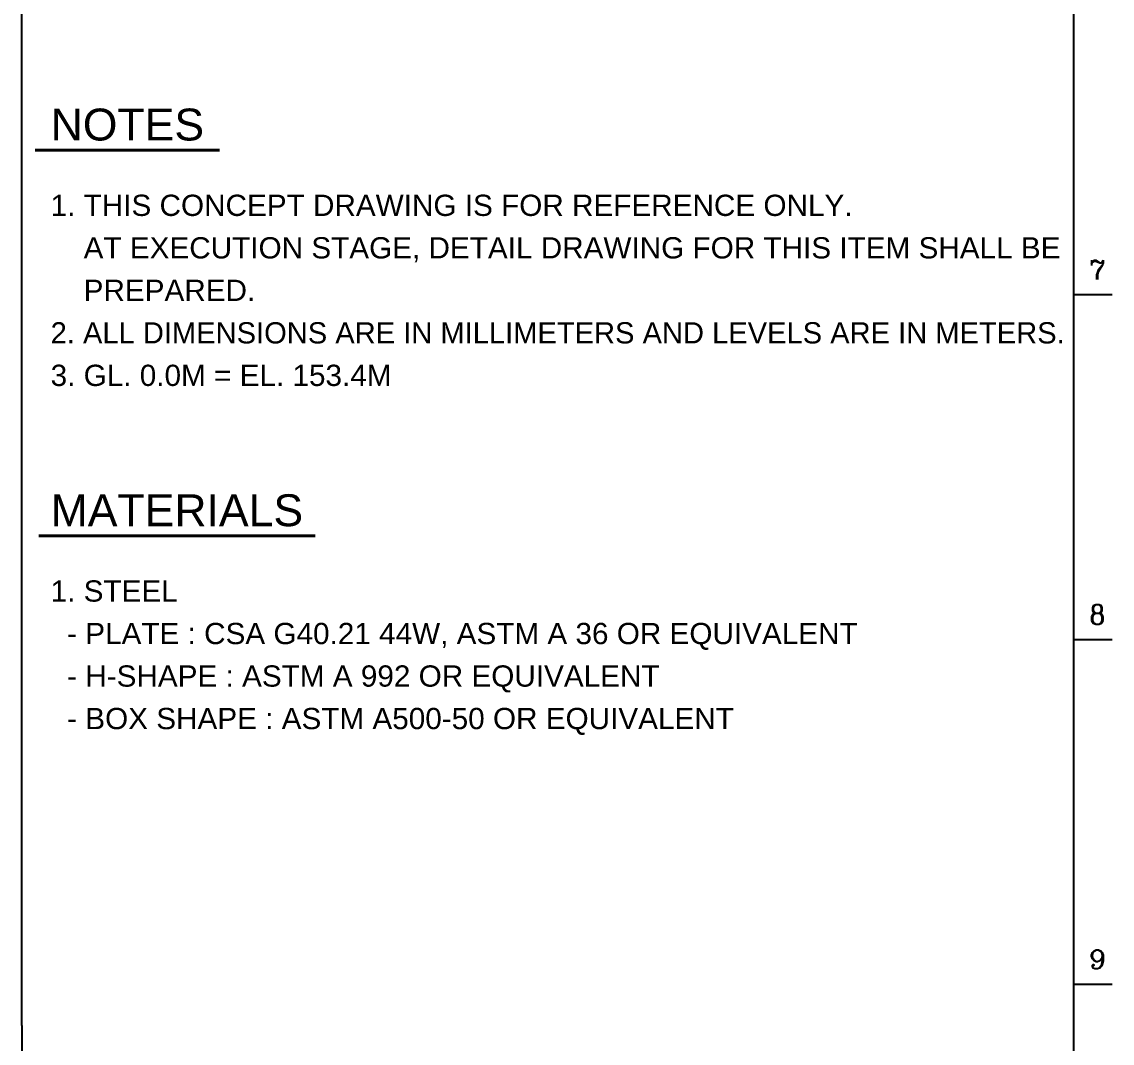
# Model space of a CAD drawing. Header units: millimetres. Extents: x 376548 to 485787, y -156716 to -17718.
# Drawn here: x 479103 to 485257, y -121829 to -116063 of the extents above; entities that cross this region are included whole.
import ezdxf
from ezdxf.enums import TextEntityAlignment as Align

# ---------------------------------------------------------------- set-up
doc = ezdxf.new("R2010")
doc.units = ezdxf.units.MM
doc.header["$LTSCALE"] = 2
for name, color, linetype in [('C_BLOCK', 7, 'Continuous'), ('C_TEXT_01', 2, 'Continuous'), ('TAN-TIT', 30, 'Continuous')]:
    doc.layers.add(name, color=color, linetype=linetype)
doc.styles.add('Arial', font='arial.ttf')
doc.styles.add('COM', font='COMPLEX', dxfattribs={"height": 5})

# ---------------------------------------------------------------- blocks, each defined once
blk = doc.blocks.new('BORDER')
at = {"layer": 'TAN-TIT'}
for p, q in [((19323.7, 4632.3), (19323.7, 16468)), ((23282.3, 352), (23282.3, 16468)), ((23282.3, 7383), (23426.6, 7383)), ((23282.3, 6085.1), (23426.6, 6085.1)), ((23282.3, 4787.2), (23426.6, 4787.2)), ((19323.7, 4632.3), (19323.7, 352))]:
    blk.add_line(p, q, dxfattribs=at)
at = {"layer": 'TAN-TIT', "style": 'COM'}
for s, p in [('7', (23340, 7440.6)), ('8', (23340, 6142.8)), ('9', (23340, 4844.9))]:
    blk.add_text(s, height=72.1, dxfattribs=at).set_placement(p)

msp = doc.modelspace()

# ---------------------------------------------------------------- linework, layer by layer
at = {"layer": 'C_BLOCK', "color": 1, "linetype": 'Continuous', "lineweight": 40}
for p, q in [((479178.3, -116786.7), (480218.8, -116786.7)), ((479198.1, -118964.3), (480758.1, -118964.3))]:
    msp.add_line(p, q, dxfattribs=at)

# ---------------------------------------------------------------- block references
at = {"xscale": 1.5, "yscale": 1.5, "zscale": 1.5}
msp.add_blockref('BORDER', (450117.2, -128677.6), dxfattribs=at)

# ---------------------------------------------------------------- texts
at = {"layer": 'C_BLOCK', "color": 3, "ltscale": 10, "style": 'Arial'}
for s, p in [('NOTES', (479698.6, -116786.7)), ('MATERIALS', (479978.1, -118964.3))]:
    msp.add_text(s, height=180, dxfattribs=at).set_placement(p, align=Align.BOTTOM_CENTER)
at = {"layer": 'C_TEXT_01', "style": 'Arial'}
for s, p in [('1. THIS CONCEPT DRAWING IS FOR REFERENCE ONLY.', (479265.5, -117098.7)), ('    AT EXECUTION STAGE, DETAIL DRAWING FOR THIS ITEM SHALL BE', (479265.5, -117338.7)), ('    PREPARED.', (479265.5, -117578.7)), ('3. GL. 0.0M = EL. 153.4M', (479265.5, -118058.7)), ('1. STEEL', (479265.5, -119276.3)), ('  - PLATE : CSA G40.21 44W, ASTM A 36 OR EQUIVALENT', (479265.5, -119516.3)), ('  - H-SHAPE : ASTM A 992 OR EQUIVALENT', (479265.5, -119756.3)), ('  - BOX SHAPE : ASTM A500-50 OR EQUIVALENT', (479265.5, -119996.3))]:
    msp.add_text(s, height=120, dxfattribs=at).set_placement(p, align=Align.MIDDLE_LEFT)
at = {"layer": 'C_TEXT_01', "style": 'Arial', "width": 0.98}
msp.add_text('2. ALL DIMENSIONS ARE IN MILLIMETERS AND LEVELS ARE IN METERS.', height=120, dxfattribs=at).set_placement((479265.5, -117818.7), align=Align.MIDDLE_LEFT)

doc.saveas('drawing.dxf')
